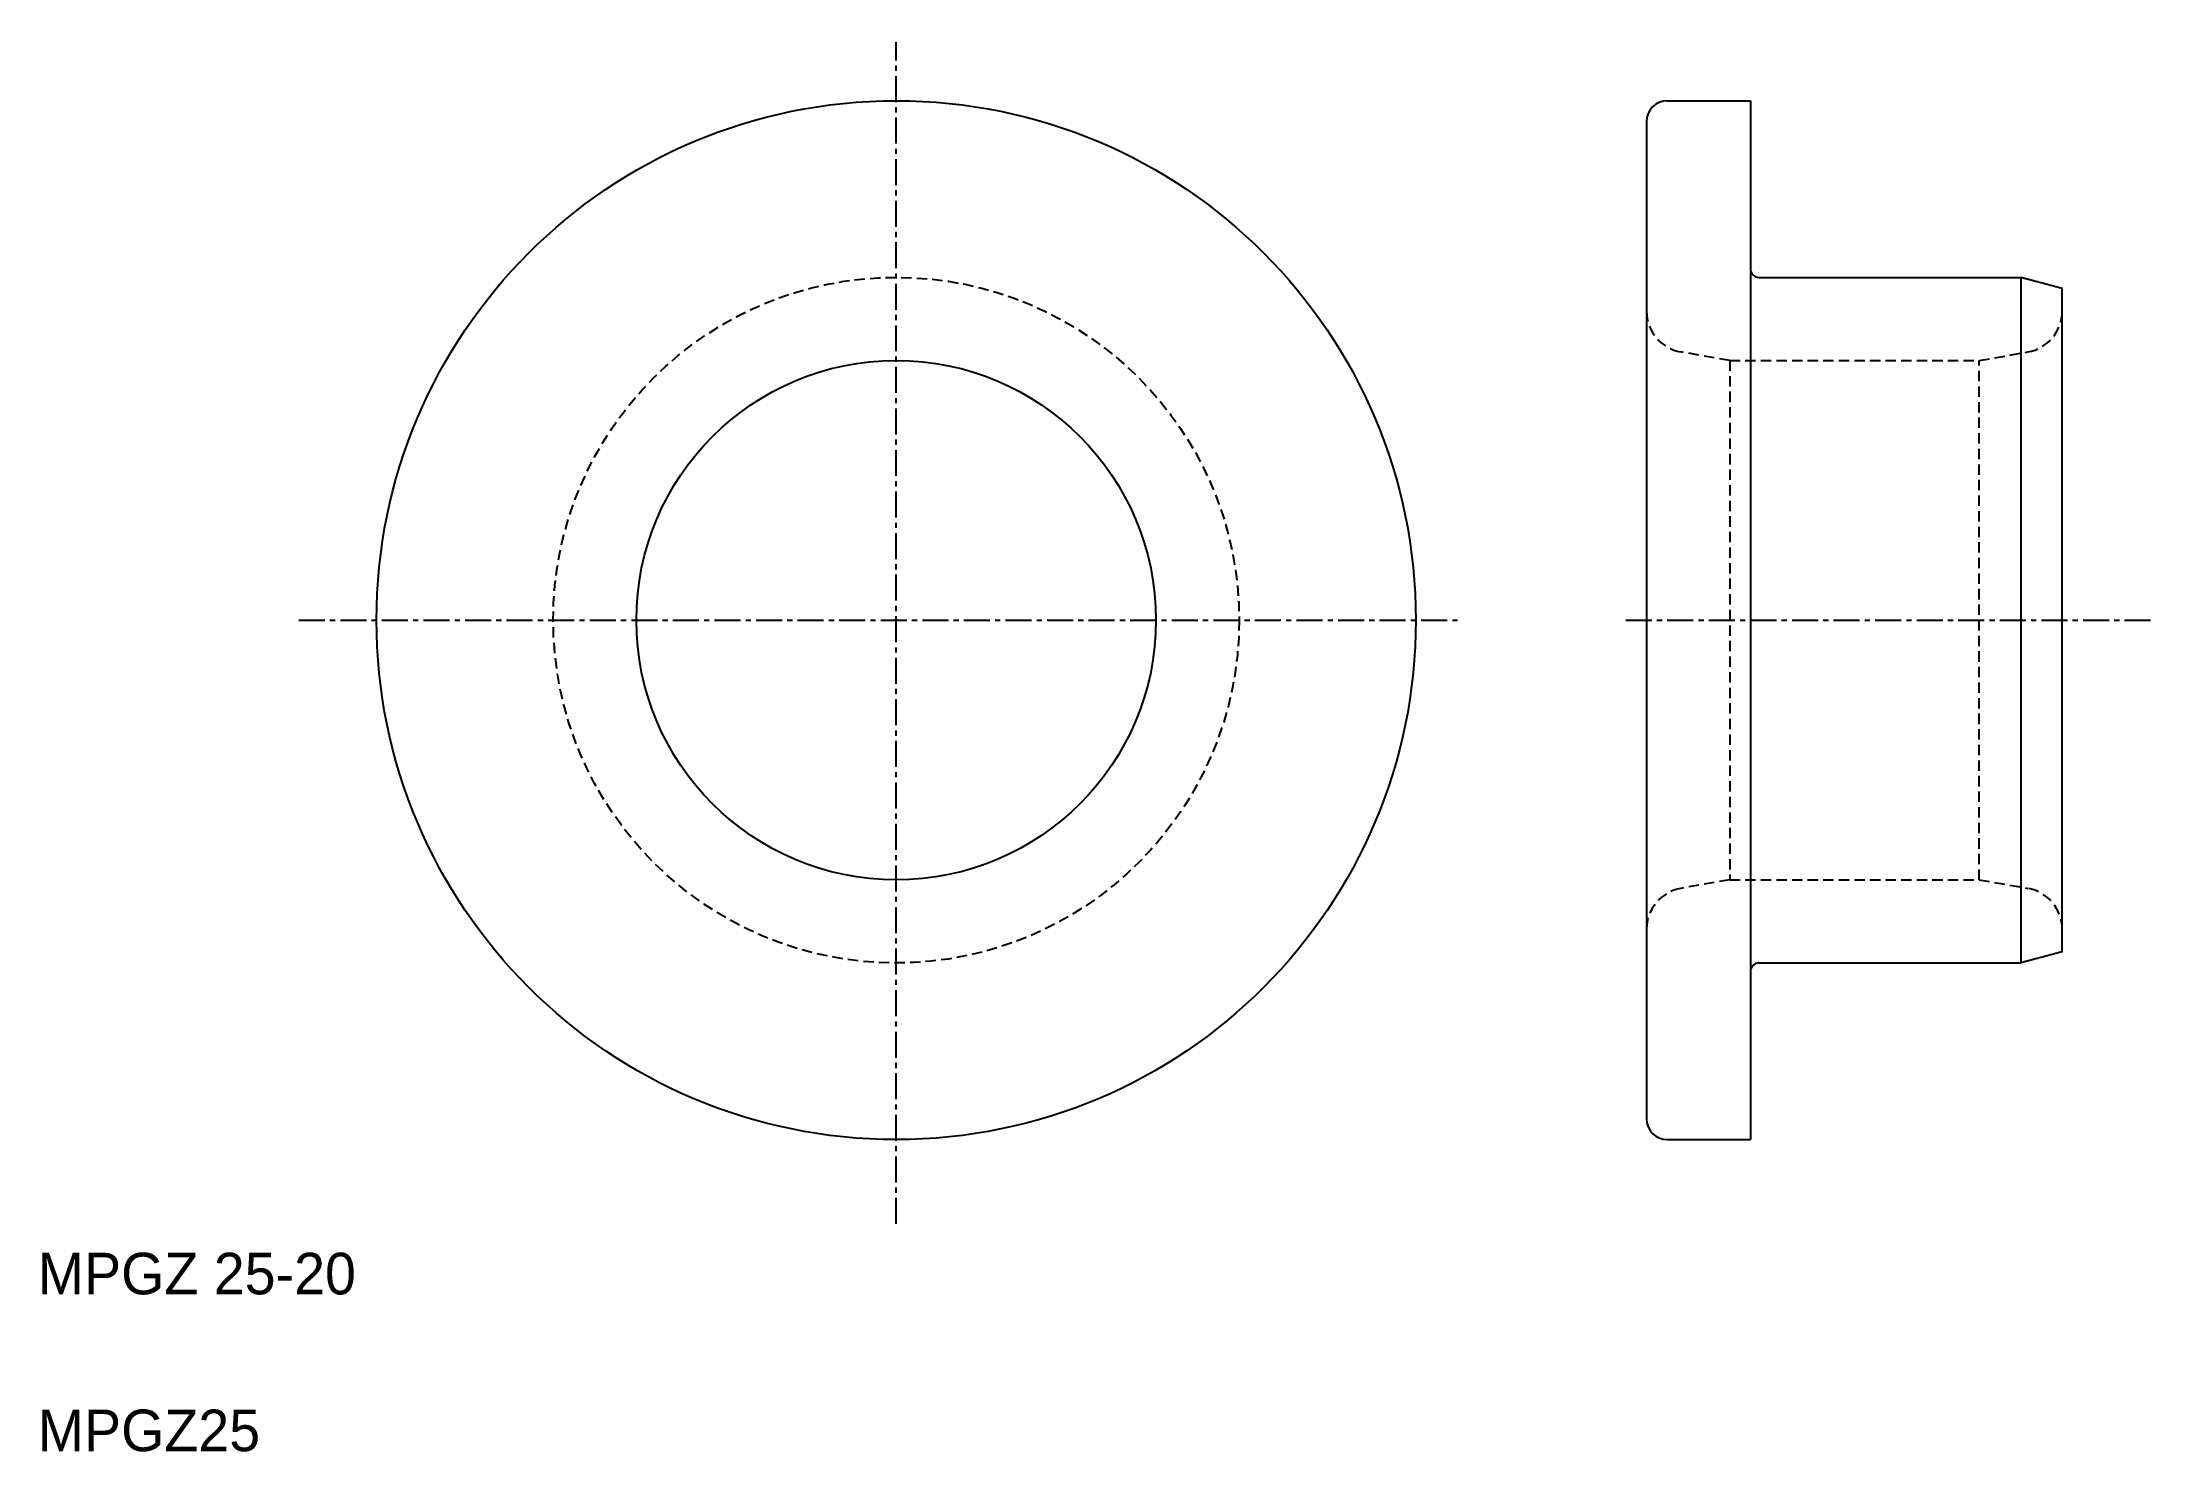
# Model space of a CAD drawing. Extents: x 13 to 115, y 13 to 81.
import ezdxf

# ---------------------------------------------------------------- set-up
doc = ezdxf.new("R2010")
doc.units = 0
doc.linetypes.add('CENTER', pattern=[2, 1.25, -0.25, 0.25, -0.25])
doc.linetypes.add('DASHED', pattern=[0.75, 0.5, -0.25])
doc.layers.get('0').update_dxf_attribs({"linetype": 'CONTINUOUS'})
doc.layers.add('CENTER', color=1, linetype='CENTER')

msp = doc.modelspace()

# ---------------------------------------------------------------- linework, layer by layer
at = {"color": 7, "linetype": 'CONTINUOUS'}
for p, q in [((91.65, 77.85), (95.65, 77.85)), ((95.65, 77.85), (95.65, 27.85)), ((90.65, 76.85), (90.65, 28.85)), ((96.05, 69.35), (108.65, 69.35)), ((108.65, 69.35), (108.65, 36.35)), ((110.65, 68.81), (108.65, 69.35)), ((110.65, 36.89), (110.65, 68.81)), ((110.65, 36.89), (108.65, 36.35)), ((96.05, 36.35), (108.65, 36.35)), ((91.65, 27.85), (95.65, 27.85))]:
    msp.add_line(p, q, dxfattribs=at)
at = {"color": 3, "linetype": 'DASHED'}
for p, q in [((94.65, 65.35), (92.3, 65.76)), ((94.65, 65.35), (106.65, 65.35)), ((94.65, 65.35), (94.65, 40.35)), ((106.65, 65.35), (109, 65.76)), ((106.65, 40.35), (106.65, 65.35)), ((94.65, 40.35), (92.3, 39.94)), ((94.65, 40.35), (106.65, 40.35)), ((106.65, 40.35), (109, 39.94))]:
    msp.add_line(p, q, dxfattribs=at)
at = {"color": 7, "linetype": 'CONTINUOUS'}
for radius in [25, 12.5]:
    msp.add_circle((54.55, 52.85), radius, dxfattribs=at)
at = {"color": 3, "linetype": 'DASHED'}
msp.add_circle((54.55, 52.85), 16.5, dxfattribs=at)
at = {"color": 7, "linetype": 'CONTINUOUS'}
for centre, radius, start, end in [((91.65, 76.85), 1, 90, 180), ((96.05, 69.75), 0.4, 180, 270), ((96.05, 35.95), 0.4, 90, 180), ((91.65, 28.85), 1, 180, 270)]:
    msp.add_arc(centre, radius, start, end, dxfattribs=at)
at = {"color": 3, "linetype": 'DASHED'}
for centre, start, end in [((92.65, 67.73), 180, 260), ((108.65, 67.73), 280, 0), ((92.65, 37.97), 100, 180), ((108.65, 37.97), 0, 80)]:
    msp.add_arc(centre, 2, start, end, dxfattribs=at)
at = {"layer": 'CENTER', "color": 1, "linetype": 'CENTER'}
for p, q in [((54.55, 23.79), (54.55, 80.67)), ((25.81, 52.85), (81.75, 52.85)), ((89.65, 52.85), (115.05, 52.85))]:
    msp.add_line(p, q, dxfattribs=at)

# ---------------------------------------------------------------- texts
at = {"color": 7, "linetype": 'CONTINUOUS'}
for s, p in [('MPGZ 25-20', (13.25, 20.4)), ('MPGZ25', (13.25, 12.85))]:
    msp.add_text(s, height=2, dxfattribs=at).set_placement(p)

doc.saveas('drawing.dxf')
